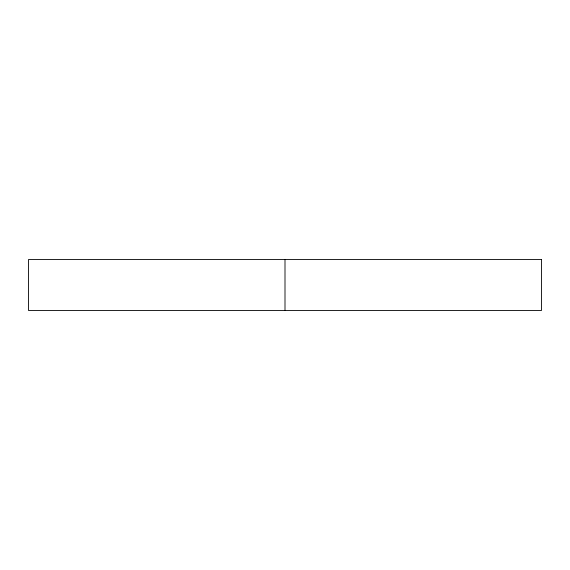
<?xml version="1.0" encoding="UTF-8"?>
<svg xmlns="http://www.w3.org/2000/svg" width="570" height="570" viewBox="0 0 570 570"><rect width="100%" height="100%" fill="white"/><g stroke="black" fill="none" stroke-linecap="round" stroke-linejoin="round"><path stroke-width="0.85" d="M285 259.535L285 310.465M541.5 259.535L28.5 259.535L28.5 310.465L541.5 310.465L541.5 259.535"/></g></svg>
